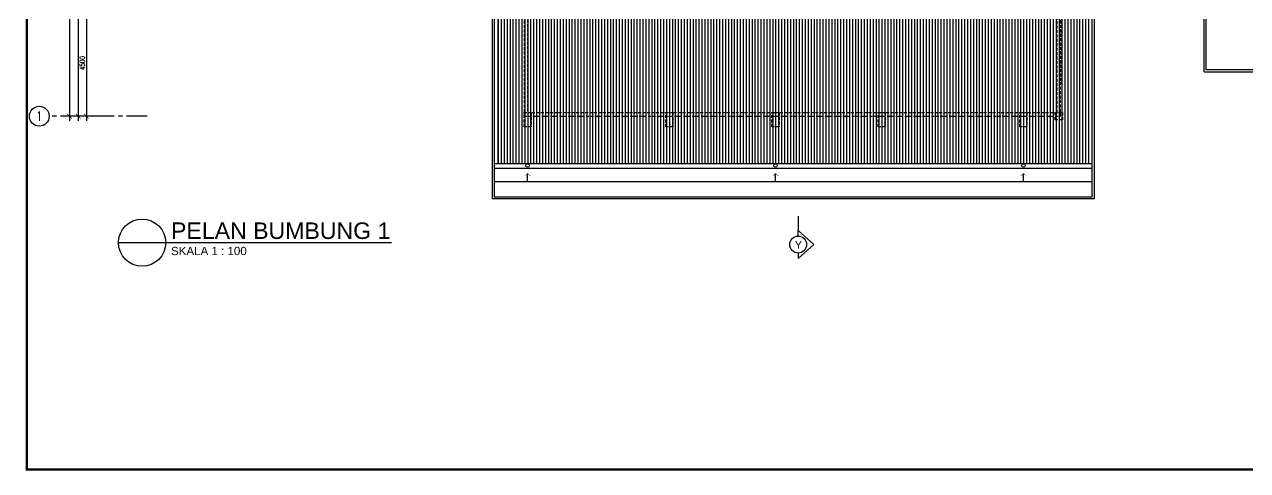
# Model space of a CAD drawing. Header units: inches. Extents: x 353 to 79953, y -36 to 56064.
# Drawn here: x 353 to 52149, y -36 to 18858 of the extents above; entities that cross this region are included whole.
import ezdxf
from ezdxf.enums import TextEntityAlignment as Align

# ---------------------------------------------------------------- set-up
doc = ezdxf.new("R2010")
doc.units = ezdxf.units.IN
doc.header["$MEASUREMENT"] = 0
doc.linetypes.add('CENTER', pattern=[2, 1.25, -0.25, 0.25, -0.25])
doc.linetypes.add('HIDDEN', pattern=[0.375, 0.25, -0.125])
for name, color, linetype in [('A-BUBLE', 8, 'Continuous'), ('A-BUBLETEXT', 7, 'Continuous'), ('A-DIM100', 4, 'Continuous'), ('A-HATCH', 8, 'Continuous'), ('A-LINE', 3, 'Continuous'), ('A-PITCH', 9, 'Continuous'), ('A-RAIL SYM', 13, 'Continuous'), ('A-RFLINE', 3, 'Continuous'), ('A-RWDP', 4, 'Continuous'), ('A-SCALE', 2, 'Continuous'), ('A-SECLINE', 3, 'CENTER'), ('A-SUBTITLE', 2, 'Continuous'), ('A-WALL BELOW', 4, 'HIDDEN'), ('Grid', 8, 'CENTER')]:
    doc.layers.add(name, color=color, linetype=linetype)
doc.styles.add('ARIAL-DIM', font='arial.ttf', dxfattribs={"height": 700})
doc.styles.add('ARIAL-SPEC', font='arial.ttf', dxfattribs={"height": 200})
doc.styles.add('ARIAL-TAJUK1', font='arial.ttf', dxfattribs={"width": 0.75, "height": 150})
doc.styles.add('ROMANS', font='romans.shx', dxfattribs={"width": 0.75, "height": 200})
doc.styles.add('STYLE2', font='romans.shx', dxfattribs={"width": 0.75, "height": 1000})
doc.dimstyles.new('DIM 100', dxfattribs={"dimtxt": 200, "dimasz": 200, "dimexe": 100, "dimexo": 70, "dimgap": 70, "dimtad": 1, "dimtoh": 1, "dimdec": 0, "dimzin": 0, "dimdsep": 46, "dimtxsty": 'ROMANS', "dimblk": 'ARCHTICK', "dimcen": 0.09, "dimdle": 200, "dimclrd": 4, "dimclre": 4, "dimclrt": 2, "dimadec": 0, "dimazin": 0, "dimtfac": 1, "dimtdec": 0, "dimtmove": 1, "dimatfit": 3, "dimfxl": 1, "dimtzin": 0, "dimarcsym": 0})

# ---------------------------------------------------------------- blocks, each defined once
blk = doc.blocks.new('_ArchTick')
at = {"color": 0, "linetype": 'ByBlock', "const_width": 0.15}
blk.add_lwpolyline([(-0.5, -0.5), (0.5, 0.5)], dxfattribs=at)
blk = doc.blocks.new('*D61')
at = {"layer": 'A-DIM100', "color": 4, "lineweight": -2, "transparency": 16777216}
for p, q in [((3519, 19472), (2874, 19472)), ((2974, 19672), (2974, 14772)), ((3519, 14972), (2874, 14972))]:
    blk.add_line(p, q, dxfattribs=at)
at = {"layer": 'DEFPOINTS', "color": 0, "transparency": 16777216}
for p in [(3589, 19472), (2974, 14972), (3589, 14972)]:
    blk.add_point(p, dxfattribs=at)
at = {"layer": 'A-DIM100', "color": 4, "lineweight": -2, "transparency": 16777216, "xscale": 200, "yscale": 200, "zscale": 200}
for p, rotation in [((2974, 19472), 90), ((2974, 14972), 270)]:
    blk.add_blockref('_ArchTick', p, dxfattribs=dict(at, rotation=rotation))
at = {"layer": 'A-DIM100', "color": 2, "transparency": 16777216, "insert": (2804, 17222), "char_height": 200, "attachment_point": 5, "rotation": 90, "style": 'ROMANS'}
blk.add_mtext('4500', dxfattribs=at)
blk = doc.blocks.new('*D62')
at = {"layer": 'A-DIM100', "color": 4, "lineweight": -2, "transparency": 16777216}
for p, q in [((2624, 25972), (2624, 14772)), ((3169, 25772), (2524, 25772)), ((3169, 14972), (2524, 14972))]:
    blk.add_line(p, q, dxfattribs=at)
at = {"layer": 'DEFPOINTS', "color": 0, "transparency": 16777216}
for p in [(3239, 25772), (2624, 14972), (3239, 14972)]:
    blk.add_point(p, dxfattribs=at)
at = {"layer": 'A-DIM100', "color": 4, "lineweight": -2, "transparency": 16777216, "xscale": 200, "yscale": 200, "zscale": 200}
for p, rotation in [((2624, 25772), 90), ((2624, 14972), 270)]:
    blk.add_blockref('_ArchTick', p, dxfattribs=dict(at, rotation=rotation))
at = {"layer": 'A-DIM100', "color": 2, "transparency": 16777216, "insert": (2454, 20372), "char_height": 200, "attachment_point": 5, "rotation": 90, "style": 'ROMANS'}
blk.add_mtext('10800', dxfattribs=at)
blk = doc.blocks.new('*D63')
at = {"layer": 'A-DIM100', "color": 4, "lineweight": -2, "transparency": 16777216}
for p, q in [((2257, 45772), (2257, 14772)), ((2803, 45572), (2157, 45572)), ((2803, 14972), (2157, 14972))]:
    blk.add_line(p, q, dxfattribs=at)
at = {"layer": 'DEFPOINTS', "color": 0, "transparency": 16777216}
for p in [(2873, 45572), (2257, 14972), (2873, 14972)]:
    blk.add_point(p, dxfattribs=at)
at = {"layer": 'A-DIM100', "color": 4, "lineweight": -2, "transparency": 16777216, "xscale": 200, "yscale": 200, "zscale": 200}
for p, rotation in [((2257, 45572), 90), ((2257, 14972), 270)]:
    blk.add_blockref('_ArchTick', p, dxfattribs=dict(at, rotation=rotation))
at = {"layer": 'A-DIM100', "color": 2, "transparency": 16777216, "insert": (2087, 30272), "char_height": 200, "attachment_point": 5, "rotation": 90, "style": 'ROMANS'}
blk.add_mtext('30600', dxfattribs=at)
blk = doc.blocks.new('FALL')
at = {"layer": 'A-RAIL SYM'}
blk.add_line((0, 0), (724, 0), dxfattribs=at)
at = {"layer": 'A-RAIL SYM', "const_width": 35}
for points in [[(724, 0), (500, 214)], [(724, 0), (500, -214)]]:
    blk.add_lwpolyline(points, dxfattribs=at)

msp = doc.modelspace()

# ---------------------------------------------------------------- hatches: boundary and pattern name
at = {"layer": 'A-HATCH'}
h = msp.add_hatch(dxfattribs=at)
h.set_pattern_fill('ANSI31', color=8, scale=1000, angle=45)
h.set_pattern_definition([(90, (-93195.9, -334170.39), (-125, 2e-14), [])])
h.paths.add_polyline_path([(42359.5, 26371.8), (42959.5, 26371.8), (42959.5, 25471.8), (42359.5, 25471.8)], flags=16)
h.paths.add_polyline_path([(36359.5, 26371.8), (36959.5, 26371.8), (36959.5, 25471.8), (36359.5, 25471.8)], flags=16)
h.paths.add_polyline_path([(31859.5, 26371.8), (32459.5, 26371.8), (32459.5, 25471.8), (31859.5, 25471.8)], flags=16)
h.paths.add_polyline_path([(27359.5, 26371.8), (27959.5, 26371.8), (27959.5, 25471.8), (27359.5, 25471.8)], flags=16)
h.paths.add_polyline_path([(21359.5, 26371.8), (21959.5, 26371.8), (21959.5, 25471.8), (21359.5, 25471.8)], flags=16)
edge = h.paths.add_edge_path()
edge.add_line((45574.5, 12956.8), (20244.5, 12956.8))
edge.add_line((45424.5, 12956.8), (45424.5, 27036.8))
edge.add_line((45424.5, 27036.8), (20394.5, 27036.8))
edge.add_line((20394.5, 27036.8), (20394.5, 12956.8))

# ---------------------------------------------------------------- linework, layer by layer
at = {"color": 8}
for p, q in [((45574.5, 12956.8), (20244.5, 12956.8)), ((45574.5, 12756.8), (20244.5, 12756.8)), ((45574.5, 12196.8), (20244.5, 12196.8))]:
    msp.add_line(p, q, dxfattribs=at)
at = {"color": 7}
msp.add_lwpolyline([(453.4, 56013.8, 100, 100, 0), (453.4, 13.8, 100, 100, 0)], format="xyseb", dxfattribs=at)
at = {"color": 8}
msp.add_lwpolyline([(20244.5, 11556.8), (45574.5, 11556.8), (45574.5, 27186.8), (20244.5, 27186.8)], close=True, dxfattribs=at)
at = {"color": 7, "const_width": 100}
msp.add_lwpolyline([(402.7, 13.8), (79902.7, 13.8)], dxfattribs=at)
at = {"layer": 'A-BUBLE'}
msp.add_circle((979.5, 14971.8), 420, dxfattribs=at)
at = {"layer": 'A-HATCH', "color": 8}
for p, q in [((50309.5, 16846.8), (50309.5, 25621.8)), ((50394.5, 16931.8), (50394.5, 25771.8)), ((50309.5, 16846.8), (67909.5, 16846.8)), ((67824.5, 16931.8), (50394.5, 16931.8))]:
    msp.add_line(p, q, dxfattribs=at)
at = {"layer": 'A-LINE', "color": 8}
msp.add_line((4334.8, 9616.3), (15899.6, 9616.3), dxfattribs=at)
at = {"layer": 'A-LINE'}
msp.add_circle((5334.8, 9616.3), 1000, dxfattribs=at)
at = {"layer": 'A-RFLINE', "color": 8}
for p, q in [((20159.5, 27271.8), (20159.5, 11471.8)), ((45659.5, 27271.8), (45659.5, 11471.8)), ((45659.5, 11471.8), (20159.5, 11471.8))]:
    msp.add_line(p, q, dxfattribs=at)
msp.add_lwpolyline([(45424.5, 12956.8), (45424.5, 27036.8), (20394.5, 27036.8), (20394.5, 12956.8)], dxfattribs=at)
at = {"layer": 'A-RWDP', "color": 8}
for centre in [(21659.5, 12881.8), (32159.5, 12881.8), (42659.5, 12881.8)]:
    msp.add_circle(centre, 75, dxfattribs=at)
at = {"layer": 'A-SECLINE', "color": 8, "linetype": 'CENTER', "ltscale": 500}
for p in [(33118.5, 10736.1), (33118.5, 9892)]:
    msp.add_line(p, (33118.5, 10128.8), dxfattribs=at)
at = {"layer": 'A-SECLINE', "color": 8, "linetype": 'Continuous', "ltscale": 500}
for p, q in [((33775.6, 9534.7), (33118.5, 10128.8)), ((33775.6, 9534.7), (33118.5, 8940.6)), ((33118.5, 9177.4), (33118.5, 8940.6))]:
    msp.add_line(p, q, dxfattribs=at)
msp.add_circle((33118.5, 9534.7), 357.3, dxfattribs=at)
at = {"layer": 'A-WALL BELOW', "color": 8, "ltscale": 500}
msp.add_line((44234.5, 25771.8), (44234.5, 16321.8), dxfattribs=at)
for points in [[(21509.5, 14971.8), (44234.5, 14971.8), (44234.5, 25771.8), (21509.5, 25771.8)], [(21659.5, 15121.8), (44084.5, 15121.8), (44084.5, 25621.8), (21659.5, 25621.8)], [(21809.5, 14521.8), (21509.5, 14521.8), (21509.5, 15121.8), (21809.5, 15121.8)], [(27809.5, 14521.8), (27509.5, 14521.8), (27509.5, 15121.8), (27809.5, 15121.8)], [(32309.5, 14521.8), (32009.5, 14521.8), (32009.5, 15121.8), (32309.5, 15121.8)], [(36809.5, 14521.8), (36509.5, 14521.8), (36509.5, 15121.8), (36809.5, 15121.8)], [(42809.5, 14521.8), (42509.5, 14521.8), (42509.5, 15121.8), (42809.5, 15121.8)], [(44309.5, 14821.8), (44009.5, 14821.8), (44009.5, 15121.8), (44309.5, 15121.8)]]:
    msp.add_lwpolyline(points, close=True, dxfattribs=at)
at = {"layer": 'Grid', "ltscale": 700}
msp.add_line((5554, 14971.8), (1399.5, 14971.8), dxfattribs=at)

# ---------------------------------------------------------------- block references
at = {"layer": 'A-PITCH', "color": 8, "xscale": 0.5, "yscale": 0.5, "zscale": 0.5, "rotation": 90}
for p in [(21659.5, 12189.6), (32159.5, 12189.6), (42659.5, 12189.6)]:
    msp.add_blockref('FALL', p, dxfattribs=at)

# ---------------------------------------------------------------- texts
at = {"layer": 'A-BUBLETEXT', "color": 3, "style": 'STYLE2', "width": 0.75}
msp.add_text('1', height=400, dxfattribs=at).set_placement((979.5, 14770.9), align=Align.CENTER)
at = {"layer": 'A-SCALE', "color": 8, "style": 'ARIAL-DIM'}
msp.add_text('SKALA 1 : 100', height=350, dxfattribs=at).set_placement((6559.3, 9088.5))
at = {"layer": 'A-SECLINE', "color": 8, "linetype": 'CENTER', "ltscale": 500, "style": 'ARIAL-SPEC'}
msp.add_attdef('Y', (32970.8, 9355.3), 'T1', height=337.5, dxfattribs=at)
at = {"layer": 'A-SUBTITLE', "color": 8, "style": 'ARIAL-TAJUK1'}
msp.add_text('PELAN BUMBUNG 1', height=700, dxfattribs=at).set_placement((6559.3, 9772.7))

# ---------------------------------------------------------------- dimensions: what is measured, and where the dimension line sits
at = {"layer": 'A-DIM100'}
for base, p1, p2, picture, middle in [((2257.4, 14971.8), (2873.1, 45571.8), (2873.1, 14971.8), '*D63', (2087.4, 30271.8)), ((2623.6, 14971.8), (3239.3, 25771.8), (3239.3, 14971.8), '*D62', (2453.6, 20371.8)), ((2973.6, 14971.8), (3589.3, 19471.8), (3589.3, 14971.8), '*D61', (2803.6, 17221.8))]:
    dim = msp.add_linear_dim(base=base, p1=p1, p2=p2, angle=90, dimstyle='DIM 100', dxfattribs=at)
    dim.commit()
    dim.dimension.update_dxf_attribs({"geometry": picture, "text_midpoint": middle})

doc.saveas('drawing.dxf')
